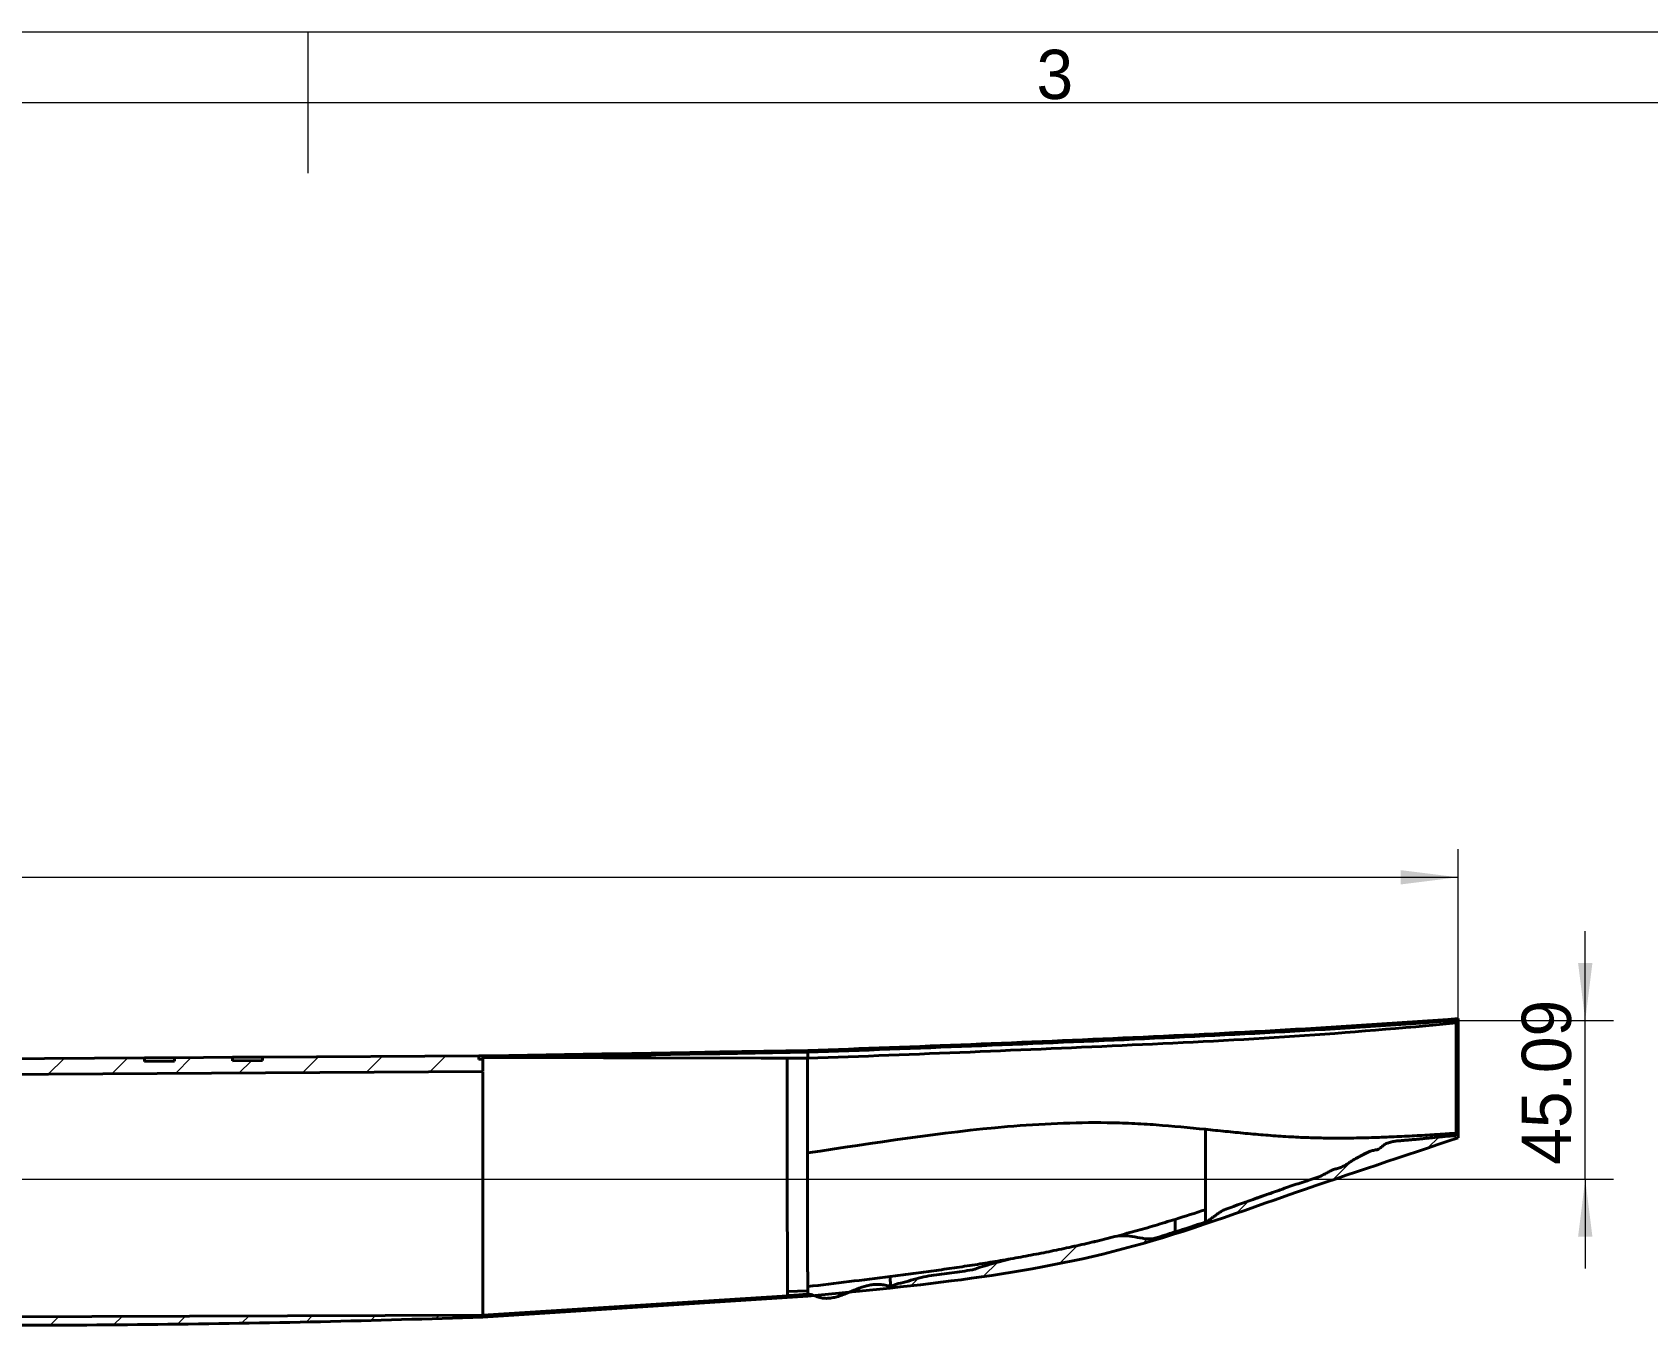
# Model space of a CAD drawing. Header units: millimetres. Extents: x 40 to 840, y 0 to 594.
# Drawn here: x 380.8 to 610.4, y 410.2 to 594 of the extents above; entities that cross this region are included whole.
import ezdxf

# ---------------------------------------------------------------- set-up
doc = ezdxf.new("R2010")
doc.units = ezdxf.units.MM
doc.header["$LTSCALE"] = 2
for name, color, linetype, lineweight in [('1轮廓实线层', 7, 'Continuous', 40), ('2细线层', 4, 'Continuous', 18), ('5剖面线层', 2, 'Continuous', 18), ('6文字层', 3, 'Continuous', 18)]:
    doc.layers.add(name, color=color, linetype=linetype, lineweight=lineweight)
doc.styles.add('SLDTEXTSTYLE0', font='')
doc.styles.get('SLDTEXTSTYLE0').set_extended_font_data('汉仪长仿宋体')
doc.dimstyles.new('SLDDIMSTYLE0', dxfattribs={"dimtxt": 7, "dimasz": 8.16, "dimexe": 0, "dimexo": 0.0625, "dimgap": 1.75, "dimtad": 1, "dimlfac": 2, "dimrnd": 1e-09, "dimzin": 12, "dimdsep": 46, "dimtxsty": 'SLDTEXTSTYLE0', "dimcen": 0.09, "dimdle": 16.32, "dimadec": 0, "dimazin": 3, "dimtfac": 1, "dimtmove": 0, "dimatfit": 0, "dimfxl": 1, "dimfrac": 2, "dimtolj": 1, "dimarcsym": 0})
doc.dimstyles.new('SLDDIMSTYLE3', dxfattribs={"dimtxt": 7, "dimasz": 8.16, "dimexe": 0, "dimexo": 0.0625, "dimgap": 1.75, "dimtad": 1, "dimlfac": 2, "dimrnd": 1e-09, "dimzin": 12, "dimdsep": 46, "dimtxsty": 'SLDTEXTSTYLE0', "dimcen": 0.09, "dimdle": 16.32, "dimadec": 0, "dimazin": 3, "dimtfac": 1, "dimtofl": 0, "dimtmove": 0, "dimatfit": 3, "dimfxl": 1, "dimfrac": 2, "dimtolj": 1, "dimarcsym": 0})
pattern_1 = [(45, (0, 0), (-4.49013, 4.49013), [])]

# ---------------------------------------------------------------- blocks, each defined once
blk = doc.blocks.new('*X24')
at = {"layer": '2细线层', "linetype": 'Continuous', "lineweight": 0}
for points in [[(121.45, 473.94), (129.61, 472.92), (129.61, 474.96)], [(583.45, 473.94), (575.29, 474.96), (575.29, 472.92)]]:
    blk.add_hatch(color=4, dxfattribs=at).paths.add_polyline_path(points, flags=0)
at = {"layer": '2细线层', "color": 4, "linetype": 'Continuous', "lineweight": 0}
for p, q in [((121.45, 445.95), (121.45, 477.94)), ((583.45, 453.86), (583.45, 477.94)), ((121.45, 473.94), (583.45, 473.94))]:
    blk.add_line(p, q, dxfattribs=at)
at = {"layer": '2细线层', "color": 4, "linetype": 'Continuous', "lineweight": 0, "char_height": 7, "attachment_point": 1, "style": 'SLDTEXTSTYLE0'}
for s, insert, width in [('0', (356.43, 491.7), 4.8864), ('924', (336.78, 482.96), 19.2936), ('0.04', (356.43, 482.99), 26.3518), ('-', (352.12, 482.99), 8.4349)]:
    blk.add_mtext(s, dxfattribs=dict(at, insert=insert, width=width))
blk = doc.blocks.new('*X25')
at = {"layer": '2细线层', "linetype": 'Continuous', "lineweight": 0}
for points in [[(601.53, 453.59), (602.55, 461.75), (600.52, 461.75)], [(601.53, 431.04), (600.52, 422.88), (602.55, 422.88)]]:
    blk.add_hatch(color=4, dxfattribs=at).paths.add_polyline_path(points, flags=0)
at = {"layer": '2细线层', "color": 4, "linetype": 'Continuous', "lineweight": 0}
for p, q in [((601.53, 453.59), (601.53, 466.29)), ((583.2, 453.59), (605.53, 453.59)), ((601.53, 431.04), (601.53, 453.59)), ((343.95, 431.04), (605.53, 431.04)), ((601.53, 431.04), (601.53, 418.34))]:
    blk.add_line(p, q, dxfattribs=at)
at = {"layer": '2细线层', "color": 4, "linetype": 'Continuous', "lineweight": 0, "insert": (592.51, 433.1), "char_height": 7, "width": 33.4681, "attachment_point": 1, "rotation": 90, "style": 'SLDTEXTSTYLE0'}
blk.add_mtext('45.09', dxfattribs=at)

msp = doc.modelspace()

# ---------------------------------------------------------------- hatches: boundary and pattern name
at = {"layer": '5剖面线层'}
h = msp.add_hatch(dxfattribs=at)
h.set_pattern_fill('ANSI31', color=256, style=0, pattern_type=0)
h.set_pattern_definition(pattern_1)
edge = h.paths.add_edge_path(flags=0)
edge.add_spline(control_points=[(543.2258, 423.5395), (542.2758, 423.2391), (541.3088, 422.9397), (539.4293, 422.3814), (538.4707, 422.6897), (536.5601, 422.9776), (535.5992, 423.1189), (533.7085, 422.6322), (532.7498, 422.3886), (530.8294, 421.9392), (529.8628, 421.714), (528.4166, 421.3987), (527.9346, 421.2915), (526.9731, 421.0871), (526.4919, 420.984), (525.5291, 420.7885), (525.0473, 420.69), (524.0835, 420.5024), (523.6012, 420.4079), (522.6364, 420.227), (522.1537, 420.136), (521.1879, 419.9608), (520.705, 419.8727), (519.7384, 419.7019), (519.2557, 419.5864), (518.29, 419.3304), (517.8075, 419.1879), (516.8417, 418.9074), (516.3589, 418.7681), (515.3919, 418.5238), (514.9113, 418.2287), (513.942, 418.081), (513.4575, 418.0128), (512.4876, 417.8734), (512.0026, 417.8056), (511.0319, 417.6706), (510.5465, 417.6054), (509.5752, 417.4749), (509.0893, 417.4123), (508.1174, 417.2866), (507.6335, 417.1799), (506.6664, 416.9343), (506.1828, 416.7989), (505.213, 416.5573), (504.729, 416.3454), (503.7492, 416.2319), (503.2559, 415.8814), (502.7682, 415.8294)], knot_values=[0, 0, 0, 0, 2.96223393, 2.96223393, 5.92446786, 5.92446786, 8.88670179, 8.88670179, 11.84893572, 11.84893572, 14.81116965, 14.81116965, 16.29228661, 16.29228661, 17.77340358, 17.77340358, 19.25452054, 19.25452054, 20.73563751, 20.73563751, 22.21675447, 22.21675447, 23.69787144, 23.69787144, 25.1789884, 25.1789884, 26.66010537, 26.66010537, 28.14122233, 28.14122233, 29.6223393, 29.6223393, 31.10345626, 31.10345626, 32.58457323, 32.58457323, 34.06569019, 34.06569019, 35.54680716, 35.54680716, 37.02792412, 37.02792412, 38.50904109, 38.50904109, 39.99015805, 39.99015805, 41.47027528, 41.47027528, 41.47027528, 41.47027528], weights=[1, 1, 1, 1, 1, 1, 1, 1, 1, 1, 1, 1, 1, 1, 1, 1, 1, 1, 1, 1, 1, 1, 1, 1, 1, 1, 1, 1, 1, 1, 1, 1, 1, 1, 1, 1, 1, 1, 1, 1, 1, 1, 1, 1, 1, 1, 1, 1], degree=3, periodic=0)
edge.add_spline(control_points=[(502.7682, 415.8294), (502.711, 415.8328), (502.6551, 415.8487), (502.5994, 415.8621), (502.1041, 415.9816), (501.5984, 416.0865), (501.089, 416.0976), (500.3952, 416.1128), (499.6956, 415.9848), (499.0303, 415.7874), (498.318, 415.576), (497.631, 415.285), (496.9461, 414.9968), (496.2448, 414.7016), (495.5362, 414.3997), (494.7919, 414.2415), (494.2989, 414.1367), (493.784, 414.0757), (493.2834, 414.1349), (492.8874, 414.1818), (492.5022, 414.3063), (492.1269, 414.441), (491.8447, 414.5423), (491.5588, 414.6588), (491.2597, 414.6797), (491.2136, 414.6829), (491.1671, 414.6834), (491.121, 414.6804)], knot_values=[0, 0, 0, 0, 0.17275654, 0.17275654, 0.17275654, 1.70542756, 1.70542756, 1.70542756, 3.80539557, 3.80539557, 3.80539557, 6.03813222, 6.03813222, 6.03813222, 8.32750934, 8.32750934, 8.32750934, 9.84644763, 9.84644763, 9.84644763, 11.03861731, 11.03861731, 11.03861731, 11.93417199, 11.93417199, 11.93417199, 12.07033419, 12.07033419, 12.07033419, 12.07033419], weights=[1, 1, 1, 1, 1, 1, 1, 1, 1, 1, 1, 1, 1, 1, 1, 1, 1, 1, 1, 1, 1, 1, 1, 1, 1, 1, 1, 1], degree=3, periodic=0)
edge.add_spline(control_points=[(491.121, 414.6804), (491.0313, 414.6764), (490.9359, 414.672), (490.8406, 414.6663), (490.7407, 414.6604), (490.6408, 414.6534), (490.5409, 414.646), (490.3816, 414.6342), (490.2224, 414.6214), (490.0631, 414.6095), (489.9037, 414.5977), (489.7443, 414.5869), (489.5847, 414.5791), (489.4251, 414.5712), (489.2657, 414.5618), (489.1062, 414.5515), (488.9468, 414.5412), (488.7874, 414.5301), (488.6281, 414.5191), (488.4687, 414.508), (488.3093, 414.4969), (488.1499, 414.4867)], knot_values=[0, 0, 0, 0, 0.28593643, 0.28593643, 0.28593643, 0.58570224, 0.58570224, 0.58570224, 1.06405885, 1.06405885, 1.06405885, 1.54248959, 1.54248959, 1.54248959, 2.02085025, 2.02085025, 2.02085025, 2.49919195, 2.49919195, 2.49919195, 2.9775359, 2.9775359, 2.9775359, 2.9775359], weights=[1, 1, 1, 1, 1, 1, 1, 1, 1, 1, 1, 1, 1, 1, 1, 1, 1, 1, 1, 1, 1, 1], degree=3, periodic=0)
edge.add_spline(control_points=[(488.1499, 414.4867), (486.3452, 414.3706), (484.5405, 414.2546), (482.7358, 414.1385), (480.9311, 414.0225), (479.1264, 413.9064), (477.3218, 413.7904), (473.7124, 413.5583), (470.103, 413.3261), (466.4936, 413.094), (459.2802, 412.6302), (452.0668, 412.1663), (444.8534, 411.7024)], knot_values=[0, 0, 0, 0, 5.42524541, 5.42524541, 5.42524541, 10.85049081, 10.85049081, 10.85049081, 21.70098162, 21.70098162, 21.70098162, 43.38588662, 43.38588662, 43.38588662, 43.38588662], weights=[1, 1, 1, 1, 1, 1, 1, 1, 1, 1, 1, 1, 1], degree=3, periodic=0)
edge.add_line((444.8534, 411.7024), (444.8534, 411.4519))
edge.add_line((444.8534, 411.4519), (491.0534, 414.4229))
edge.add_spline(control_points=[(491.0534, 414.4229), (506.6381, 415.9142), (529.9094, 418.056), (560.2552, 429.2783), (575.7618, 434.3134), (583.4534, 436.9382)], knot_values=[0, 0, 0, 0, 47.42309661, 71.53509053, 95.51745878, 95.51745878, 95.51745878, 95.51745878], weights=[1, 1, 1, 1, 1, 1], degree=3, periodic=0)
edge.add_line((583.4534, 436.9382), (583.4534, 453.8567))
edge.add_spline(control_points=[(583.4534, 453.8567), (575.7529, 453.2896), (560.2507, 452.2598), (529.9497, 450.7885), (506.4538, 449.8839), (491.0534, 449.3207)], knot_values=[0, 0, 0, 0, 23.22900985, 46.58357344, 92.5169678, 92.5169678, 92.5169678, 92.5169678], weights=[1, 1, 1, 1, 1, 1], degree=3, periodic=0)
edge.add_line((491.0534, 449.3207), (478.5303, 449.1178))
edge.add_line((478.5303, 449.1178), (478.5318, 448.8678))
edge.add_line((478.5318, 448.8678), (491.0588, 449.0708))
edge.add_spline(control_points=[(491.0588, 449.0708), (491.06, 449.0708), (491.0613, 449.0709), (491.0626, 449.0709), (506.527, 449.6364), (522.1691, 450.2387), (537.4538, 450.9288), (545.0961, 451.2738), (552.6512, 451.6411), (560.2662, 452.079), (567.8812, 452.5169), (575.5565, 453.0258), (583.2034, 453.5876)], knot_values=[0, 0, 0, 0, 0.00379021, 0.00379021, 0.00379021, 46.13236362, 46.13236362, 46.13236362, 69.19665032, 69.19665032, 69.19665032, 92.26093703, 92.26093703, 92.26093703, 92.26093703], weights=[1, 1, 1, 1, 1, 1, 1, 1, 1, 1, 1, 1, 1], degree=3, periodic=0)
edge.add_line((583.2034, 453.5876), (583.2034, 437.1904))
edge.add_spline(control_points=[(583.2034, 437.1904), (583.174, 437.1883), (583.1445, 437.1866), (583.115, 437.1852), (583.0138, 437.1806), (582.9125, 437.1795), (582.8113, 437.1788), (582.6873, 437.1779), (582.5633, 437.1795), (582.4393, 437.1791), (582.1134, 437.178), (581.7881, 437.1447), (581.4641, 437.1086), (580.8163, 437.0364), (580.168, 436.9688), (579.5191, 436.9067), (578.7369, 436.832), (577.9551, 436.7527), (577.1731, 436.6753), (576.5763, 436.6162), (575.978, 436.5731), (575.3806, 436.5204), (575.0811, 436.494), (574.7794, 436.4853), (574.4827, 436.4371), (574.1864, 436.389), (573.8963, 436.3065), (573.6082, 436.2224), (573.5362, 436.2014), (573.4643, 436.1802), (573.3923, 436.1594), (573.2461, 436.117), (573.1071, 436.0437), (572.9853, 435.9525), (572.7442, 435.772), (572.5368, 435.5477), (572.2877, 435.3784), (572.0318, 435.2043), (571.6944, 435.2012), (571.3944, 435.125), (571.0936, 435.0487), (570.8016, 434.9362), (570.5189, 434.8082), (569.3916, 434.2975), (568.3753, 433.5705), (567.2968, 432.9634), (566.0266, 432.2484), (564.6743, 431.659), (563.279, 431.2373), (561.2136, 430.613), (559.1798, 429.8877), (557.1437, 429.1737), (555.1077, 428.4598), (553.0788, 427.7259), (551.0493, 426.9937), (550.0304, 426.6261), (549.1264, 425.9819), (548.2445, 425.3531), (548.0218, 425.1944), (547.7882, 425.0416), (547.5315, 424.9474), (547.5235, 424.9445), (547.5155, 424.9416), (547.5074, 424.9388)], knot_values=[0, 0, 0, 0, 0.08476107, 0.08476107, 0.08476107, 0.37526341, 0.37526341, 0.37526341, 0.73106495, 0.73106495, 0.73106495, 1.66841013, 1.66841013, 1.66841013, 3.54183725, 3.54183725, 3.54183725, 5.80013428, 5.80013428, 5.80013428, 7.52393131, 7.52393131, 7.52393131, 8.38785507, 8.38785507, 8.38785507, 9.25130196, 9.25130196, 9.25130196, 9.46676178, 9.46676178, 9.46676178, 9.9120591, 9.9120591, 9.9120591, 10.78091979, 10.78091979, 10.78091979, 11.7180294, 11.7180294, 11.7180294, 12.66186504, 12.66186504, 12.66186504, 16.43122588, 16.43122588, 16.43122588, 20.89604828, 20.89604828, 20.89604828, 27.46666466, 27.46666466, 27.46666466, 34.03635596, 34.03635596, 34.03635596, 37.39058179, 37.39058179, 37.39058179, 38.23827855, 38.23827855, 38.23827855, 38.26439512, 38.26439512, 38.26439512, 38.26439512], weights=[1, 1, 1, 1, 1, 1, 1, 1, 1, 1, 1, 1, 1, 1, 1, 1, 1, 1, 1, 1, 1, 1, 1, 1, 1, 1, 1, 1, 1, 1, 1, 1, 1, 1, 1, 1, 1, 1, 1, 1, 1, 1, 1, 1, 1, 1, 1, 1, 1, 1, 1, 1, 1, 1, 1, 1, 1, 1, 1, 1, 1, 1, 1, 1], degree=3, periodic=0)
edge.add_spline(control_points=[(547.5074, 424.9388), (546.0804, 424.4592), (544.6535, 423.991), (543.2258, 423.5395)], knot_values=[0, 0, 0, 0, 4.50458053, 4.50458053, 4.50458053, 4.50458053], weights=[1, 1, 1, 1], degree=3, periodic=0)
h = msp.add_hatch(dxfattribs=at)
h.set_pattern_fill('ANSI31', color=256, style=0, pattern_type=0)
h.set_pattern_definition(pattern_1)
edge = h.paths.add_edge_path(flags=0)
edge.add_line((335.6378, 436.0417), (335.6378, 431.0417))
edge.add_line((335.6378, 431.0417), (343.9534, 431.0417))
edge.add_line((343.9534, 431.0417), (343.9534, 410.7047))
edge.add_line((343.9534, 410.7047), (352.4534, 410.414))
edge.add_spline(control_points=[(352.4534, 410.414), (367.8554, 410.2324), (398.8017, 410.2254), (429.4554, 410.9244), (444.8534, 411.4521)], knot_values=[0, 0, 0, 0, 46.09427054, 92.413995, 92.413995, 92.413995, 92.413995], weights=[1, 1, 1, 1, 1], degree=3, periodic=0)
edge.add_line((444.8534, 411.4521), (444.8534, 411.702))
edge.add_line((444.8534, 411.702), (352.4534, 411.414))
edge.add_spline(control_points=[(352.4534, 411.414), (350.0675, 411.4063), (347.6815, 411.4112), (345.2956, 411.4285)], knot_values=[0, 0, 0, 0, 7.15789694, 7.15789694, 7.15789694, 7.15789694], weights=[1, 1, 1, 1], degree=3, periodic=0)
edge.add_line((345.2956, 411.4285), (345.0874, 445.7163))
edge.add_line((345.0874, 445.7163), (444.8534, 446.3221))
edge.add_line((444.8534, 446.3221), (444.8534, 448.0721))
edge.add_line((444.8534, 448.0721), (444.2861, 448.0687))
edge.add_line((444.2861, 448.0687), (444.283, 448.5687))
edge.add_line((444.283, 448.5687), (413.5311, 448.3819))
edge.add_line((413.5311, 448.3819), (413.5342, 447.8819))
edge.add_line((413.5342, 447.8819), (409.2843, 447.8561))
edge.add_line((409.2843, 447.8561), (409.2813, 448.3561))
edge.add_line((409.2813, 448.3561), (401.0314, 448.306))
edge.add_line((401.0314, 448.306), (401.0344, 447.8061))
edge.add_line((401.0344, 447.8061), (396.7845, 447.7803))
edge.add_line((396.7845, 447.7803), (396.7815, 448.2802))
edge.add_line((396.7815, 448.2802), (341.0377, 447.9418))
edge.add_line((341.0377, 447.9418), (341.0499, 445.9418))
edge.add_line((341.0499, 445.9418), (336.1378, 445.912))
edge.add_line((336.1378, 445.912), (336.1378, 436.0417))
edge.add_line((336.1378, 436.0417), (335.6378, 436.0417))
h = msp.add_hatch(dxfattribs=at)
h.set_pattern_fill('ANSI31', color=256, style=0, pattern_type=0)
h.set_pattern_definition(pattern_1)
h.paths.add_polyline_path([(448.5327, 448.6317), (448.5342, 448.3817), (461.7832, 448.5964), (461.7817, 448.8464)], flags=0)
h = msp.add_hatch(dxfattribs=at)
h.set_pattern_fill('ANSI31', color=256, style=0, pattern_type=0)
h.set_pattern_definition(pattern_1)
h.paths.add_polyline_path([(466.0313, 448.9153), (466.0328, 448.6653), (474.2822, 448.799), (474.2807, 449.049)], flags=0)

# ---------------------------------------------------------------- linework, layer by layer
at = {"layer": '1轮廓实线层', "linetype": 'Continuous', "lineweight": 40}
for p, q in [((583.2034, 453.5876), (583.2034, 437.1904)), ((583.4534, 436.9382), (583.4534, 453.8567)), ((396.7815, 448.2802), (341.0377, 447.9418)), ((396.7815, 448.2802), (401.0314, 448.306)), ((396.7815, 448.2802), (396.7845, 447.7803)), ((396.7845, 447.7803), (401.0344, 447.8061)), ((409.2813, 448.3561), (401.0314, 448.306)), ((401.0344, 447.8061), (401.0314, 448.306)), ((409.2813, 448.3561), (413.5311, 448.3819)), ((409.2813, 448.3561), (409.2843, 447.8561)), ((409.2843, 447.8561), (413.5342, 447.8819)), ((444.283, 448.5687), (413.5311, 448.3819)), ((413.5342, 447.8819), (413.5311, 448.3819)), ((444.283, 448.5687), (444.8534, 448.5721)), ((444.283, 448.5687), (444.2861, 448.0687)), ((444.2861, 448.0687), (444.8534, 448.0721)), ((444.8534, 448.5721), (448.5327, 448.6317)), ((444.8534, 448.5721), (444.8534, 448.0721)), ((444.8534, 448.3221), (444.8534, 448.5721)), ((444.8534, 448.3221), (448.5342, 448.3817)), ((444.8534, 448.0721), (444.8534, 446.3221)), ((461.7817, 448.8464), (448.5327, 448.6317)), ((448.5342, 448.3817), (448.5327, 448.6317)), ((461.7832, 448.5964), (448.5342, 448.3817)), ((461.7817, 448.8464), (466.0313, 448.9153)), ((461.7817, 448.8464), (461.7832, 448.5964)), ((461.7832, 448.5964), (466.0328, 448.6653)), ((474.2807, 449.049), (466.0313, 448.9153)), ((466.0328, 448.6653), (466.0313, 448.9153)), ((474.2822, 448.799), (466.0328, 448.6653)), ((474.2807, 449.049), (478.5303, 449.1178)), ((474.2807, 449.049), (474.2822, 448.799)), ((474.2822, 448.799), (478.5318, 448.8678)), ((491.0534, 449.3207), (478.5303, 449.1178)), ((478.5318, 448.8678), (478.5303, 449.1178)), ((491.0588, 449.0708), (478.5318, 448.8678)), ((345.0874, 445.7163), (444.8534, 446.3221)), ((444.8534, 446.2346), (444.8534, 411.7024)), ((491.0148, 434.7811), (491.0148, 433.9775)), ((444.8534, 432.6796), (444.8534, 413.4219)), ((444.8534, 411.7024), (488.1499, 414.4867)), ((444.8534, 411.4519), (491.0534, 414.4229)), ((444.8534, 413.4219), (444.8534, 412.7924)), ((352.4534, 411.414), (444.8534, 411.702)), ((444.8534, 412.7924), (444.8534, 411.702)), ((444.8534, 411.7024), (444.8534, 411.4519)), ((444.8534, 411.702), (444.8534, 411.4521))]:
    msp.add_line(p, q, dxfattribs=at)
for points in [[(488.1273, 448.2246), (484.394, 448.2328), (469.4611, 448.2636), (461.9946, 448.2797), (444.8534, 448.3221)], [(491.0136, 448.2181), (490.0803, 448.2202), (489.592, 448.2213), (489.1038, 448.2224), (488.6155, 448.2235), (488.1273, 448.2246)], [(491.0315, 448.2182), (491.027, 448.2181), (491.0225, 448.2181), (491.018, 448.2181), (491.0136, 448.2181)], [(491.0148, 434.7811), (491.0144, 443.9583), (491.014, 446.6862), (491.0136, 448.2181)], [(491.0333, 415.1605), (489.5895, 415.1204), (488.1456, 415.0803)]]:
    msp.add_lwpolyline(points, dxfattribs=at)
for points, knots in [([(583.2034, 453.5876), (575.5565, 453.0258), (567.8812, 452.5169), (560.2662, 452.079), (552.6512, 451.6411), (545.0961, 451.2738), (537.4538, 450.9288), (522.1691, 450.2387), (506.527, 449.6364), (491.0626, 449.0709), (491.0613, 449.0709), (491.06, 449.0708), (491.0588, 449.0708)], [0, 0, 0, 0, 23.06425229, 23.06425229, 23.06425229, 46.12850457, 46.12850457, 46.12850457, 92.25700915, 92.25700915, 92.25700915, 92.26079935, 92.26079935, 92.26079935, 92.26079935]), ([(491.0315, 448.2183), (506.4113, 448.7832), (521.7871, 449.4029), (544.85, 450.4681), (552.5384, 450.8449), (567.8881, 451.8662), (575.549, 452.509), (583.1969, 453.2488)], [0, 0, 0, 0, 46.15838121, 46.15838121, 69.23757181, 69.23757181, 92.31676242, 92.31676242, 92.31676242, 92.31676242]), ([(583.4534, 453.8567), (575.7529, 453.2896), (560.2507, 452.2598), (529.9497, 450.7885), (506.4538, 449.8839), (491.0534, 449.3207)], [0, 0, 0, 0, 23.22897499, 46.58350354, 92.51682896, 92.51682896, 92.51682896, 92.51682896]), ([(488.1456, 415.0803), (488.1455, 415.1438), (488.145, 415.209), (488.1444, 415.3468), (488.144, 415.4187), (488.1431, 415.6437), (488.1424, 415.8059), (488.1406, 416.3284), (488.1394, 416.7247), (488.136, 418.0506), (488.134, 419.1177), (488.1307, 421.5512), (488.1294, 422.9166), (488.1275, 425.8459), (488.1269, 427.4092), (488.1266, 429.8149), (488.1266, 431.0328), (488.1268, 432.2568), (488.127, 433.0725), (488.1272, 433.4792), (488.1273, 433.9885), (488.1273, 434.0922), (488.1273, 434.2974), (488.1273, 434.6048), (488.1273, 435.3192), (488.1273, 435.927), (488.1273, 437.1375), (488.1273, 437.938), (488.1273, 441.9198), (488.1273, 445.0399), (488.1273, 448.2245)], [0, 0, 0, 0, 0.51787894, 0.51787894, 1.03575787, 1.03575787, 2.07151575, 2.07151575, 4.14303149, 4.14303149, 8.28606299, 8.28606299, 12.42909448, 12.42909448, 16.57212598, 16.57212598, 18.64364172, 19.6793996, 19.6793996, 20.71515747, 20.71515747, 20.97409694, 20.97409694, 21.23303641, 21.75091534, 22.78667322, 22.78667322, 24.85818896, 24.85818896, 33.14425195, 33.14425195, 33.14425195, 33.14425195]), ([(491.0315, 448.2183), (491.0308, 448.2878), (491.0294, 448.452), (491.0298, 448.736), (491.0309, 448.9505), (491.0315, 449.0704)], [0, 0, 0, 0, 0.208460003, 0.492496811, 0.852114493, 0.852114493, 0.852114493, 0.852114493]), ([(547.5517, 438.1267), (545.2288, 438.3619), (542.9035, 438.588), (540.5732, 438.7591), (539.4081, 438.8446), (538.2417, 438.9163), (537.0737, 438.9685), (535.9057, 439.0207), (534.7359, 439.0537), (533.5644, 439.069), (528.8785, 439.1301), (524.1663, 438.9086), (519.44, 438.5078), (509.9874, 437.7062), (500.4785, 436.1875), (491.0148, 434.7811)], [0, 0, 0, 0, 7.10446347, 7.10446347, 7.10446347, 10.65669521, 10.65669521, 10.65669521, 14.20892694, 14.20892694, 14.20892694, 28.41785389, 28.41785389, 28.41785389, 56.83570778, 56.83570778, 56.83570778, 56.83570778]), ([(491.0534, 414.4228), (506.6381, 415.9142), (529.9094, 418.056), (560.2552, 429.2783), (575.7618, 434.3134), (583.4534, 436.9382)], [0, 0, 0, 0, 47.41281183, 71.51957652, 95.49674365, 95.49674365, 95.49674365, 95.49674365]), ([(547.5074, 424.9388), (547.692, 425.0032), (547.8605, 425.098), (548.1855, 425.3068), (548.3417, 425.4221), (548.6521, 425.6563), (548.8062, 425.7752), (549.1202, 426.0032), (549.2771, 426.1173), (549.5961, 426.3367), (549.7581, 426.4422), (550.0103, 426.5846), (550.096, 426.6294), (550.2279, 426.6906), (550.2725, 426.71), (550.363, 426.7464), (550.4093, 426.7629), (550.8249, 426.9127), (551.1943, 427.046), (553.0412, 427.7125), (554.5187, 428.2455), (556.7396, 429.0325), (557.4806, 429.2928), (558.9648, 429.8069), (559.7076, 430.0621), (560.8252, 430.4344), (561.1976, 430.5588), (561.7569, 430.7435), (561.9435, 430.8046), (562.3162, 430.9282), (562.5025, 430.9903), (562.8758, 431.1121), (563.0629, 431.1718), (563.3448, 431.2573), (563.4378, 431.288), (563.6209, 431.3565), (563.7112, 431.3936), (563.9795, 431.5107), (564.155, 431.5968), (564.5035, 431.7746), (564.6772, 431.8648), (565.0222, 432.0507), (565.1936, 432.1462), (565.5434, 432.321), (565.7216, 432.4007), (565.9566, 432.4718), (566.0042, 432.4846), (566.101, 432.5064), (566.1508, 432.5142), (566.298, 432.5426), (566.3934, 432.5675), (566.674, 432.6562), (566.8533, 432.7334), (567.2033, 432.9078), (567.374, 433.0052), (567.7098, 433.2089), (567.8752, 433.3152), (568.2053, 433.5288), (568.3701, 433.6361), (568.6202, 433.7919), (568.7041, 433.8429), (568.8735, 433.9421), (568.9593, 433.9898), (569.3912, 434.2231), (569.7326, 434.4171), (570.4321, 434.7757), (570.7913, 434.9417), (571.3542, 435.1192), (571.5464, 435.1664), (571.7927, 435.2027), (571.8423, 435.2088), (571.9422, 435.2185), (571.9903, 435.2298), (572.1303, 435.2788), (572.2188, 435.3303), (572.4747, 435.5084), (572.6255, 435.6513), (572.8607, 435.8546), (572.9406, 435.9213), (573.1088, 436.0413), (573.1962, 436.0948), (573.3175, 436.1381), (573.3426, 436.145), (573.3926, 436.1595), (573.4176, 436.1667), (573.4925, 436.1885), (573.5424, 436.2032), (573.6921, 436.2469), (573.792, 436.2759), (574.0928, 436.3583), (574.2949, 436.4076), (574.5523, 436.4481), (574.6038, 436.4551), (574.7072, 436.4665), (574.7591, 436.4704), (574.9147, 436.4822), (575.0184, 436.4897), (575.3294, 436.5152), (575.5366, 436.5345), (575.8474, 436.5612), (575.9511, 436.5698), (576.1585, 436.5858), (576.2623, 436.5928), (576.5734, 436.6174), (576.7805, 436.6368), (577.1946, 436.6772), (577.4015, 436.6984), (577.8158, 436.737), (578.0229, 436.7569), (578.4366, 436.8006), (578.6434, 436.8235), (578.9021, 436.8502), (578.9538, 436.8554), (579.0574, 436.8652), (579.1093, 436.869), (579.2647, 436.8826), (579.3683, 436.8924), (579.886, 436.9416), (580.3001, 436.9828), (580.9207, 437.0485), (581.1275, 437.0711), (581.4376, 437.1056), (581.541, 437.1173), (581.6961, 437.1342), (581.7478, 437.1398), (581.8512, 437.1501), (581.9031, 437.154), (582.0584, 437.1676), (582.1621, 437.1741), (582.3702, 437.1795), (582.4744, 437.1794), (582.6827, 437.1786), (582.7869, 437.1783), (582.9953, 437.1814), (583.0995, 437.183), (583.2034, 437.1904)], [0, 0, 0, 0, 0.59824492, 0.59824492, 1.19648984, 1.19648984, 1.79473476, 1.79473476, 2.39297968, 2.39297968, 2.9912246, 2.9912246, 3.29034706, 3.29034706, 3.43990829, 3.43990829, 3.58946952, 3.58946952, 4.78595936, 4.78595936, 9.57191871, 9.57191871, 11.96489839, 11.96489839, 14.35787807, 14.35787807, 15.55436791, 15.55436791, 16.15261283, 16.15261283, 16.75085775, 16.75085775, 17.34910267, 17.34910267, 17.64822513, 17.64822513, 17.94734759, 17.94734759, 18.54559251, 18.54559251, 19.14383743, 19.14383743, 19.74208235, 19.74208235, 20.34032727, 20.34032727, 20.4898885, 20.4898885, 20.63944973, 20.63944973, 20.93857219, 20.93857219, 21.53681711, 21.53681711, 22.13506203, 22.13506203, 22.73330695, 22.73330695, 23.33155187, 23.33155187, 23.63067433, 23.63067433, 23.92979679, 23.92979679, 25.12628663, 25.12628663, 26.32277647, 26.32277647, 26.92102139, 26.92102139, 27.07058261, 27.07058261, 27.22014384, 27.22014384, 27.5192663, 27.5192663, 28.11751122, 28.11751122, 28.41663368, 28.41663368, 28.71575614, 28.71575614, 28.79053676, 28.79053676, 28.86531737, 28.86531737, 29.0148786, 29.0148786, 29.31400106, 29.31400106, 29.91224598, 29.91224598, 30.06180721, 30.06180721, 30.21136844, 30.21136844, 30.5104909, 30.5104909, 31.10873582, 31.10873582, 31.40785828, 31.40785828, 31.70698074, 31.70698074, 32.30522566, 32.30522566, 32.90347058, 32.90347058, 33.5017155, 33.5017155, 34.09996042, 34.09996042, 34.24952165, 34.24952165, 34.39908288, 34.39908288, 34.69820534, 34.69820534, 35.89469518, 35.89469518, 36.4929401, 36.4929401, 36.79206256, 36.79206256, 36.94162379, 36.94162379, 37.09118502, 37.09118502, 37.39030748, 37.39030748, 37.68942994, 37.68942994, 37.9885524, 37.9885524, 38.28767486, 38.28767486, 38.28767486, 38.28767486]), ([(547.5517, 438.1267), (547.5516, 438.0039), (547.5514, 437.8656), (547.5511, 437.5813), (547.551, 437.4353), (547.5508, 436.7445), (547.5502, 436.0983), (547.5493, 435.2064), (547.5489, 434.8652), (547.5481, 434.2305), (547.5476, 433.8706), (547.5467, 433.1991), (547.5462, 432.813), (547.5454, 432.0995), (547.5449, 431.689), (547.544, 430.9338), (547.5436, 430.5111), (547.5429, 429.7273), (547.5426, 429.3096), (547.542, 428.5276), (547.5416, 428.1283), (547.5412, 427.4043), (547.541, 427.0327), (547.5407, 426.6997)], [0, 0, 0, 0, 0.51940809, 0.51940809, 1.03881619, 1.03881619, 3.11644857, 3.11644857, 4.15526476, 4.15526476, 5.19408095, 5.19408095, 6.23289713, 6.23289713, 7.27171332, 7.27171332, 8.31052951, 8.31052951, 9.3493457, 9.3493457, 10.38816189, 10.38816189, 11.42697808, 11.42697808, 11.42697808, 11.42697808]), ([(583.2034, 437.5711), (582.7978, 437.5445), (582.392, 437.5181), (581.5035, 437.4609), (581.0191, 437.4302), (580.0532, 437.3702), (579.5697, 437.3408), (578.6053, 437.2838), (578.1226, 437.2561), (577.1596, 437.2028), (576.6776, 437.1772), (575.7159, 437.1284), (575.2347, 437.1051), (574.2742, 437.0615), (573.7937, 437.041), (572.8343, 437.0032), (572.3544, 436.9859), (570.917, 436.9391), (569.9591, 436.9148), (568.0455, 436.8829), (567.0894, 436.8753), (565.6572, 436.8784), (565.1795, 436.8819), (564.2246, 436.8941), (563.7474, 436.9028), (562.7945, 436.9257), (562.3171, 436.9399), (561.3629, 436.9743), (560.8859, 436.9944), (559.9345, 437.0409), (559.4575, 437.0673), (558.5038, 437.1257), (558.027, 437.1577), (557.0765, 437.2262), (556.5999, 437.2629), (555.6466, 437.3404), (555.1699, 437.381), (554.2197, 437.4654), (553.7438, 437.5092), (552.7912, 437.5993), (552.3145, 437.6456), (551.3611, 437.7397), (550.8845, 437.7876), (549.9319, 437.884), (549.4561, 437.9326), (548.5059, 438.0296), (548.0275, 438.0785), (547.5517, 438.1267)], [0, 0, 0, 0, 1.20344928, 1.20344928, 2.64166959, 2.64166959, 4.07988989, 4.07988989, 5.5181102, 5.5181102, 6.9563305, 6.9563305, 8.39455081, 8.39455081, 9.83277112, 9.83277112, 11.27099142, 11.27099142, 14.14743203, 14.14743203, 17.02387264, 17.02387264, 18.46209295, 18.46209295, 19.90031325, 19.90031325, 21.33853356, 21.33853356, 22.77675387, 22.77675387, 24.21497417, 24.21497417, 25.65319448, 25.65319448, 27.09141478, 27.09141478, 28.52963509, 28.52963509, 29.96785539, 29.96785539, 31.4060757, 31.4060757, 32.844296, 32.844296, 34.28251631, 34.28251631, 35.72073662, 35.72073662, 35.72073662, 35.72073662]), ([(491.0257, 415.7777), (491.0256, 415.8225), (491.0252, 415.9144), (491.0247, 416.0629), (491.0241, 416.2241), (491.0234, 416.3996), (491.0227, 416.5902), (491.022, 416.797), (491.0213, 417.0207), (491.0205, 417.2623), (491.0198, 417.5225), (491.019, 417.8021), (491.0182, 418.1014), (491.0175, 418.4207), (491.0167, 418.76), (491.0159, 419.1193), (491.0152, 419.4978), (491.0145, 419.8948), (491.0138, 420.3094), (491.0132, 420.7402), (491.0126, 421.1856), (491.0121, 421.644), (491.0116, 422.1138), (491.0112, 422.5931), (491.0107, 423.3125), (491.0102, 424.3042), (491.0099, 425.5979), (491.0099, 426.9458), (491.0102, 428.1369), (491.0107, 429.1342), (491.0112, 429.9162), (491.0117, 430.6651), (491.0123, 431.3823), (491.0129, 432.0697), (491.0135, 432.729), (491.0141, 433.3618), (491.0145, 433.7751), (491.0148, 433.9775)], [0, 0, 0, 0, 0.26960813, 0.55169149, 0.84697682, 1.15565649, 1.47792521, 1.81401584, 2.16391135, 2.527508, 2.90464897, 3.29501033, 3.69801726, 4.11299473, 4.53914986, 4.97533798, 5.42030813, 5.87281671, 6.33143063, 6.79451482, 7.26065421, 7.72832648, 8.19601532, 8.66254519, 9.1266855, 10.25098641, 11.40068662, 12.55561812, 13.70038291, 14.36496472, 14.99489129, 15.59313467, 16.16245025, 16.70563538, 17.22492346, 17.72232822, 18.19986455, 18.19986455, 18.19986455, 18.19986455]), ([(569.4106, 434.2333), (569.434, 434.2469), (569.929, 434.5345), (570.4498, 434.7743), (570.946, 435.0029)], [0, 0, 0, 0, 0.08122015, 1.7180021, 1.7180021, 1.7180021, 1.7180021]), ([(570.698, 434.8907), (570.7393, 434.9069), (570.8211, 434.9388), (570.9048, 434.9694), (570.9463, 434.9846)], [0, 0, 0, 0, 0.13402414, 0.265450564, 0.265450564, 0.265450564, 0.265450564]), ([(558.7647, 429.7447), (558.7648, 429.7445), (558.7649, 429.744), (558.7642, 429.7428), (558.7628, 429.7412), (558.7584, 429.7373), (558.7483, 429.7302), (558.7132, 429.7104), (558.5823, 429.6549), (558.3311, 429.5634), (557.7067, 429.3465), (556.6804, 428.9962), (555.6601, 428.6236), (555.0355, 428.4054), (554.9089, 428.3612)], [0, 0, 0, 0, 0.0014027, 0.00365961, 0.0063702, 0.00968102, 0.0238434, 0.04467198, 0.13334669, 0.45154932, 0.84850956, 2.11599777, 3.69742618, 4.09928039, 4.09928039, 4.09928039, 4.09928039]), ([(543.2519, 425.3364), (542.2997, 425.0408), (541.3428, 424.7495), (539.437, 424.1848), (538.4786, 423.9087), (536.57, 423.3784), (535.6103, 423.1218), (533.6974, 422.6294), (532.7364, 422.3915), (530.8193, 421.9345), (529.8574, 421.714), (528.416, 421.3957), (527.9348, 421.2915), (526.9729, 421.0871), (526.4913, 420.9866), (525.5285, 420.7896), (525.0465, 420.6928), (524.0829, 420.5029), (523.6005, 420.4095), (522.636, 420.2263), (522.1533, 420.1363), (521.1879, 419.9595), (520.7048, 419.8726), (519.7386, 419.7019), (519.2551, 419.618), (518.2881, 419.4531), (517.8043, 419.372), (516.8365, 419.2125), (516.3523, 419.134), (515.3837, 418.9796), (514.8992, 418.9036), (513.9298, 418.7539), (513.4449, 418.6802), (512.4749, 418.535), (511.9896, 418.4634), (511.0188, 418.3223), (510.5332, 418.2527), (509.5617, 418.1153), (509.0757, 418.0475), (508.1036, 417.9135), (507.6172, 417.8474), (506.6445, 417.7165), (506.1577, 417.6518), (505.1843, 417.5237), (504.6972, 417.4603), (503.7232, 417.3346), (503.2358, 417.2723), (502.7485, 417.2106)], [0, 0, 0, 0, 2.95504923, 2.95504923, 5.91009845, 5.91009845, 8.86514768, 8.86514768, 11.82019691, 11.82019691, 14.77524613, 14.77524613, 16.25277075, 16.25277075, 17.73029536, 17.73029536, 19.20781997, 19.20781997, 20.68534459, 20.68534459, 22.1628692, 22.1628692, 23.64039382, 23.64039382, 25.11791843, 25.11791843, 26.59544304, 26.59544304, 28.07296766, 28.07296766, 29.55049227, 29.55049227, 31.02801688, 31.02801688, 32.5055415, 32.5055415, 33.98306611, 33.98306611, 35.46059072, 35.46059072, 36.93811534, 36.93811534, 38.41563995, 38.41563995, 39.89316456, 39.89316456, 41.37068918, 41.37068918, 41.37068918, 41.37068918]), ([(543.2258, 423.5395), (543.2258, 423.5395), (543.2291, 423.5506), (543.2346, 423.5685), (543.2379, 423.5779), (543.2412, 423.5866), (543.2424, 423.5897), (543.2458, 423.5961), (543.2479, 423.5993), (543.2565, 423.6083), (543.2556, 423.6246), (543.258, 423.642), (543.2587, 423.6486), (543.2597, 423.6623), (543.26, 423.6694), (543.2605, 423.7028), (543.2602, 423.7454), (543.2599, 423.7968), (543.2601, 423.8198), (543.2607, 423.8425), (543.2629, 423.8543), (543.2608, 423.8711), (543.259, 423.881), (543.2553, 423.9026), (543.2533, 423.9144), (543.2505, 423.9424), (543.2506, 423.9663), (543.2507, 424.0714), (543.2507, 424.1558), (543.2509, 424.4101), (543.2511, 424.5915), (543.2515, 424.9486), (543.2517, 425.1454), (543.2519, 425.3364)], [0, 0, 0, 0, 0.11274631, 0.11274631, 0.16911947, 0.16911947, 0.19730604, 0.19730604, 0.22549262, 0.22549262, 0.28186578, 0.28186578, 0.31005236, 0.31005236, 0.33823893, 0.33823893, 0.45098525, 0.45098525, 0.5073584, 0.5073584, 0.56373156, 0.56373156, 0.59191813, 0.59191813, 0.62010471, 0.62010471, 0.67647787, 0.67647787, 0.90197049, 0.90197049, 1.35295574, 1.35295574, 1.80394098, 1.80394098, 1.80394098, 1.80394098]), ([(547.5074, 424.9388), (547.5074, 424.9388), (547.5081, 424.9408), (547.5094, 424.9441), (547.5107, 424.9474), (547.5126, 424.9521), (547.515, 424.9577), (547.5173, 424.9634), (547.5202, 424.9694), (547.5236, 424.9758), (547.5271, 424.9822), (547.5315, 424.9874), (547.5377, 424.9903), (547.5384, 424.9907), (547.5392, 424.9911), (547.54, 424.9914), (547.5409, 424.9917), (547.5408, 424.9948), (547.541, 424.9969), (547.5415, 425.001), (547.542, 425.0053), (547.5424, 425.0098), (547.5433, 425.0186), (547.5441, 425.028), (547.5448, 425.0378), (547.5462, 425.0576), (547.5471, 425.0796), (547.5475, 425.1033), (547.5484, 425.1508), (547.5486, 425.2022), (547.549, 425.2558), (547.5492, 425.2825), (547.5495, 425.3089), (547.55, 425.3309), (547.5502, 425.3419), (547.5505, 425.3518), (547.551, 425.3599), (547.5514, 425.3679), (547.5519, 425.3745), (547.5514, 425.3827), (547.5509, 425.391), (547.5496, 425.4008), (547.5479, 425.4117), (547.5462, 425.4226), (547.5442, 425.4341), (547.5428, 425.4454), (547.5413, 425.4568), (547.54, 425.4691), (547.54, 425.4784), (547.54, 425.4878), (547.54, 425.4972), (547.5401, 425.5066), (547.5402, 425.5817), (547.5402, 425.6576), (547.5402, 425.7343), (547.5403, 426.0409), (547.5404, 426.361), (547.5407, 426.6997)], [0, 0, 0, 0, 0.05540879, 0.05540879, 0.05540879, 0.11081323, 0.11081323, 0.11081323, 0.16621768, 0.16621768, 0.16621768, 0.22162213, 0.22162213, 0.22162213, 0.22854768, 0.22854768, 0.22854768, 0.23547324, 0.23547324, 0.23547324, 0.24932435, 0.24932435, 0.24932435, 0.27702657, 0.27702657, 0.27702657, 0.33243102, 0.33243102, 0.33243102, 0.44323991, 0.44323991, 0.44323991, 0.49864436, 0.49864436, 0.49864436, 0.52634658, 0.52634658, 0.52634658, 0.5540488, 0.5540488, 0.5540488, 0.58175103, 0.58175103, 0.58175103, 0.60945325, 0.60945325, 0.60945325, 0.63715547, 0.63715547, 0.63715547, 0.6648577, 0.6648577, 0.6648577, 0.88647548, 0.88647548, 0.88647548, 1.77294662, 1.77294662, 1.77294662, 1.77294662]), ([(502.7682, 415.8294), (503.2559, 415.8814), (503.7492, 416.2319), (504.729, 416.3454), (505.213, 416.5573), (506.1828, 416.7989), (506.6664, 416.9343), (507.6335, 417.1799), (508.1174, 417.2866), (509.0893, 417.4123), (509.5752, 417.4749), (510.5465, 417.6054), (511.0319, 417.6706), (512.0026, 417.8056), (512.4876, 417.8734), (513.4575, 418.0128), (513.942, 418.081), (514.9113, 418.2287), (515.3919, 418.5238), (516.3589, 418.7681), (516.8417, 418.9074), (517.8075, 419.1879), (518.29, 419.3304), (519.2557, 419.5864), (519.7384, 419.7019), (520.705, 419.8727), (521.1879, 419.9608), (522.1537, 420.136), (522.6364, 420.227), (523.6012, 420.4079), (524.0835, 420.5024), (525.0473, 420.69), (525.5291, 420.7885), (526.4919, 420.984), (526.9731, 421.0871), (527.9346, 421.2915), (528.4166, 421.3987), (529.8628, 421.714), (530.8294, 421.9392), (532.7498, 422.3886), (533.7085, 422.6322), (535.5992, 423.1189), (536.5601, 422.9776), (538.4707, 422.6897), (539.4293, 422.3814), (541.3088, 422.9397), (542.2758, 423.2391), (543.2258, 423.5395)], [0, 0, 0, 0, 1.47917942, 1.47917942, 2.95935796, 2.95935796, 4.43953649, 4.43953649, 5.91971502, 5.91971502, 7.39989356, 7.39989356, 8.88007209, 8.88007209, 10.36025062, 10.36025062, 11.84042916, 11.84042916, 13.32060769, 13.32060769, 14.80078622, 14.80078622, 16.28096475, 16.28096475, 17.76114329, 17.76114329, 19.24132182, 19.24132182, 20.72150035, 20.72150035, 22.20167889, 22.20167889, 23.68185742, 23.68185742, 25.16203595, 25.16203595, 26.64221449, 26.64221449, 29.60257155, 29.60257155, 32.56292862, 32.56292862, 35.52328568, 35.52328568, 38.48364275, 38.48364275, 41.44399982, 41.44399982, 41.44399982, 41.44399982]), ([(491.0257, 415.7776), (491.0262, 415.7354), (491.027, 415.6542), (491.028, 415.5431), (491.0288, 415.4449), (491.0296, 415.3589), (491.0306, 415.2838), (491.0317, 415.2187), (491.0328, 415.1791), (491.0333, 415.1605)], [0, 0, 0, 0, 0.114238009, 0.219519308, 0.316026872, 0.403911572, 0.483318296, 0.554368794, 0.617176922, 0.617176922, 0.617176922, 0.617176922]), ([(502.7682, 415.8294), (502.7371, 415.8312), (502.7064, 415.8372), (502.6451, 415.8509), (502.6146, 415.8585), (502.5228, 415.8806), (502.4617, 415.8958), (502.2783, 415.9403), (502.1558, 415.9683), (501.7863, 416.0405), (501.5378, 416.0748), (501.1605, 416.0971), (501.0337, 416.1), (500.782, 416.0971), (500.6568, 416.0913), (500.2831, 416.0614), (500.0364, 416.0257), (499.3019, 415.8805), (498.8185, 415.7319), (497.8743, 415.3896), (497.412, 415.1928), (496.7173, 414.9005), (496.4857, 414.8032), (496.0201, 414.6157), (495.7862, 414.525), (495.3105, 414.366), (495.0676, 414.3011), (494.5736, 414.1942), (494.3254, 414.1518), (493.8267, 414.1058), (493.5758, 414.1035), (493.07, 414.1574), (492.8229, 414.2135), (492.3398, 414.3606), (492.103, 414.4523), (491.744, 414.5753), (491.6236, 414.6138), (491.4388, 414.6561), (491.3765, 414.6677), (491.2495, 414.682), (491.1848, 414.6846), (491.121, 414.6804)], [0, 0, 0, 0, 0.09429484, 0.09429484, 0.18858967, 0.18858967, 0.37717934, 0.37717934, 0.75435869, 0.75435869, 1.50871737, 1.50871737, 1.88589671, 1.88589671, 2.26307606, 2.26307606, 3.01743474, 3.01743474, 4.52615211, 4.52615211, 6.03486948, 6.03486948, 6.78922817, 6.78922817, 7.54358685, 7.54358685, 8.29794554, 8.29794554, 9.05230422, 9.05230422, 9.80666291, 9.80666291, 10.5610216, 10.5610216, 11.31538028, 11.31538028, 11.69255962, 11.69255962, 11.88114929, 11.88114929, 12.06973897, 12.06973897, 12.06973897, 12.06973897]), ([(502.7485, 417.2106), (502.7526, 417.0094), (502.757, 416.8087), (502.7665, 416.4585), (502.7727, 416.2711), (502.7784, 416.0621), (502.78, 415.9878), (502.7807, 415.9239), (502.7808, 415.9059), (502.7807, 415.8964), (502.7805, 415.8919), (502.7802, 415.8893), (502.7799, 415.8876), (502.7791, 415.886), (502.7782, 415.8853), (502.7764, 415.8848), (502.7754, 415.8848), (502.7731, 415.8856), (502.7703, 415.8884), (502.7686, 415.8912), (502.7678, 415.893), (502.7672, 415.8945), (502.7667, 415.8954), (502.7662, 415.8933), (502.767, 415.8797), (502.7676, 415.8675), (502.7678, 415.8615), (502.768, 415.8554), (502.7681, 415.8513), (502.7681, 415.8452), (502.768, 415.84), (502.7678, 415.8332), (502.7672, 415.8293), (502.7672, 415.8293)], [0, 0, 0, 0, 0.35208844, 0.35208844, 0.70417687, 0.70417687, 0.88022109, 0.88022109, 0.92423215, 0.92423215, 0.94623767, 0.94623767, 0.9682432, 0.9682432, 1.01225426, 1.01225426, 1.05626531, 1.05626531, 1.14428742, 1.14428742, 1.16629295, 1.16629295, 1.18829847, 1.18829847, 1.23230953, 1.23230953, 1.25431506, 1.25431506, 1.27632058, 1.27632058, 1.32033164, 1.32033164, 1.40829943, 1.40829943, 1.40829943, 1.40829943]), ([(488.1456, 415.0803), (488.146, 415.0085), (488.1464, 414.9404), (488.147, 414.8447), (488.1472, 414.8138), (488.1475, 414.7689), (488.1476, 414.7533), (488.1477, 414.7262), (488.1478, 414.7086), (488.1476, 414.6951), (488.1476, 414.6898), (488.1475, 414.6821), (488.1475, 414.6782), (488.1474, 414.6705), (488.1475, 414.6661), (488.1474, 414.6578), (488.1474, 414.6523), (488.1473, 414.6296), (488.1471, 414.6049), (488.1467, 414.5864), (488.1463, 414.5778), (488.1459, 414.5695), (488.1457, 414.5641), (488.1459, 414.5546), (488.1462, 414.5474), (488.1475, 414.5244), (488.1483, 414.5095), (488.1497, 414.4914), (488.1499, 414.4867), (488.1499, 414.4867)], [0, 0, 0, 0, 0.074227028, 0.074227028, 0.111340542, 0.111340542, 0.129897299, 0.129897299, 0.148454056, 0.148454056, 0.157732434, 0.157732434, 0.167010813, 0.167010813, 0.176289191, 0.176289191, 0.18556757, 0.18556757, 0.222681084, 0.222681084, 0.241237841, 0.241237841, 0.259794598, 0.259794598, 0.296908112, 0.296908112, 0.445362168, 0.445362168, 0.593816224, 0.593816224, 0.593816224, 0.593816224]), ([(488.1499, 414.4867), (488.398, 414.5026), (488.6459, 414.5205), (489.018, 414.5458), (489.142, 414.554), (489.3902, 414.569), (489.5143, 414.5753), (489.8867, 414.5949), (490.1345, 414.6149), (490.5063, 414.6436), (490.6303, 414.6529), (490.8784, 414.669), (491.0025, 414.6751), (491.1267, 414.6807)], [0, 0, 0, 0, 0.74580567, 0.74580567, 1.1187085, 1.1187085, 1.49161133, 1.49161133, 2.237417, 2.237417, 2.61031983, 2.61031983, 2.98322267, 2.98322267, 2.98322267, 2.98322267]), ([(491.0333, 415.1605), (491.0334, 415.1409), (491.0335, 415.1012), (491.0333, 415.0464), (491.033, 414.9952), (491.0327, 414.9497), (491.0323, 414.9107), (491.032, 414.8783), (491.0317, 414.8526), (491.0314, 414.833), (491.031, 414.8194), (491.0309, 414.8112), (491.0305, 414.8074), (491.0303, 414.8064)], [0, 0, 0, 0, 0.053534282, 0.10787514, 0.159492636, 0.206154003, 0.246619833, 0.280373091, 0.307382982, 0.327904294, 0.342312509, 0.350974782, 0.354157337, 0.354157337, 0.354157337, 0.354157337]), ([(491.0303, 414.8064), (491.0307, 414.8044), (491.0318, 414.7972), (491.0318, 414.7824), (491.0325, 414.7603), (491.0326, 414.7336), (491.0334, 414.7104), (491.0335, 414.6951), (491.0348, 414.6895), (491.0351, 414.6882)], [0, 0, 0, 0, 0.006175327, 0.02126354, 0.044005312, 0.07193603, 0.101032694, 0.11443832, 0.118450674, 0.118450674, 0.118450674, 0.118450674]), ([(491.0351, 414.6882), (491.0362, 414.6879), (491.0382, 414.6873), (491.04, 414.6857), (491.0392, 414.6837), (491.0387, 414.6816), (491.0386, 414.68), (491.0379, 414.6788), (491.0357, 414.6777), (491.0326, 414.6771), (491.031, 414.6765), (491.0316, 414.6763), (491.0339, 414.6763), (491.042, 414.6765), (491.0619, 414.6774), (491.084, 414.6789), (491.1001, 414.6799), (491.1052, 414.6801), (491.1063, 414.68), (491.1059, 414.6797), (491.1072, 414.6797), (491.1101, 414.6798), (491.1138, 414.68), (491.1175, 414.6802), (491.1209, 414.6804), (491.1219, 414.6805), (491.1225, 414.6806)], [0, 0, 0, 0, 0.003996394, 0.007824119, 0.014617805, 0.021377364, 0.026005147, 0.028090345, 0.031788356, 0.034896256, 0.035735911, 0.036420255, 0.037879136, 0.041067212, 0.054616951, 0.081716893, 0.089461174, 0.091715246, 0.093065637, 0.095133519, 0.096785773, 0.098913648, 0.102691387, 0.106271954, 0.108506149, 0.110977167, 0.110977167, 0.110977167, 0.110977167]), ([(352.4534, 410.414), (367.8554, 410.2324), (398.8017, 410.2254), (429.4554, 410.9244), (444.8534, 411.4521)], [0, 0, 0, 0, 46.0940161, 92.41348489, 92.41348489, 92.41348489, 92.41348489])]:
    msp.add_open_spline(points, degree=3, knots=knots, dxfattribs=at)
for points in [[(583.2034, 453.2553), (583.2013, 453.2532), (583.1991, 453.251), (583.1969, 453.2488)], [(583.1969, 453.2488), (583.1991, 453.1865), (583.2013, 453.1241), (583.2034, 453.0617)], [(543.2258, 423.5395), (544.6535, 423.991), (546.0804, 424.4592), (547.5074, 424.9388)], [(547.5407, 426.6997), (546.1116, 426.2371), (544.6822, 425.7804), (543.2519, 425.3364)], [(502.7485, 417.2104), (498.8503, 416.7163), (494.9422, 416.2529), (491.0257, 415.7777)]]:
    msp.add_open_spline(points, degree=3, dxfattribs=at)
at = {"layer": '2细线层'}
for p, q in [((840, 594), (40, 594)), ((420, 594), (420, 584)), ((830, 584), (50, 584)), ((420, 584), (420, 574))]:
    msp.add_line(p, q, dxfattribs=at)

# ---------------------------------------------------------------- texts
at = {"layer": '6文字层', "color": 3, "linetype": 'Continuous', "lineweight": 0, "insert": (526.1484, 591.5235), "char_height": 7, "width": 4.867036, "attachment_point": 2, "style": 'SLDTEXTSTYLE0'}
msp.add_mtext('3', dxfattribs=at)

# ---------------------------------------------------------------- dimensions: what is measured, and where the dimension line sits
at = {"layer": '2细线层', "color": 4, "linetype": 'Continuous', "lineweight": 0}
dim = msp.add_linear_dim(base=(583.4534, 473.9392), p1=(121.4534, 445.9455), p2=(583.4534, 453.8567), dimstyle='SLDDIMSTYLE3', override={"dimsah": 1, "dimtol": 1, "dimtp": 0, "dimtm": 0.04}, dxfattribs=at)
dim.commit()
dim.dimension.update_dxf_attribs({"geometry": '*X24', "text_midpoint": (352.7485, 473.9392), "dimtype": 160})
dim = msp.add_linear_dim(base=(601.5344, 453.5876), p1=(343.9534, 431.0417), p2=(583.2034, 453.5876), angle=90, dimstyle='SLDDIMSTYLE0', override={"dimsah": 1, "dimtzin": 12}, dxfattribs=at)
dim.commit()
dim.dimension.update_dxf_attribs({"geometry": '*X25', "text_midpoint": (601.5344, 442.2971), "dimtype": 160})

doc.saveas('drawing.dxf')
